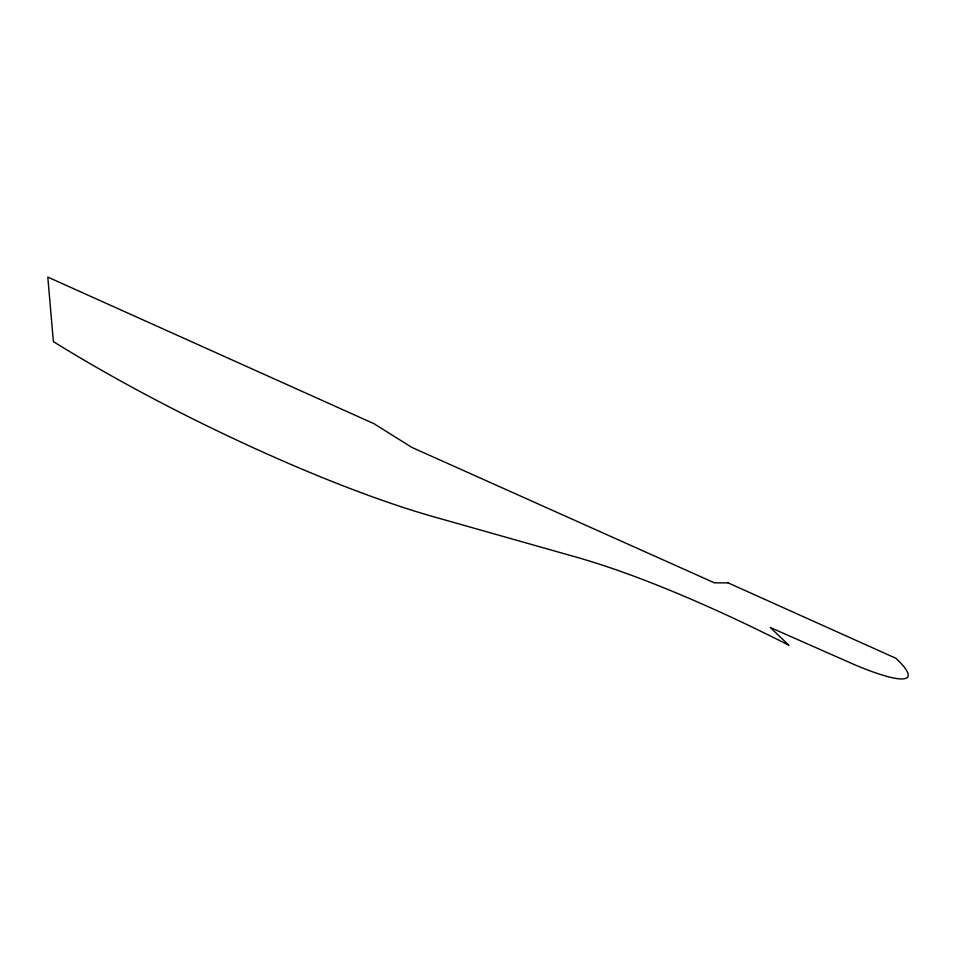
<?xml version="1.0" encoding="UTF-8"?>
<svg xmlns="http://www.w3.org/2000/svg" width="956" height="956" viewBox="0 0 956 956"><rect width="100%" height="100%" fill="white"/><g stroke="black" fill="none" stroke-linecap="round" stroke-linejoin="round"><path stroke-width="1.43" d="M728.113 582.873L714.455 582.849L411.905 447.432L373.916 423.675L47.8 277.097L53.381 341.591A335.365 56.655 26.1 0 0 432.949 516.563L576.349 557.157A486.461 99.926 31 0 1 788.855 645.228L770.321 627.506L855.429 665.089A139.373 20.064 29.4 0 0 895.868 658.278L728.113 582.873"/></g></svg>
